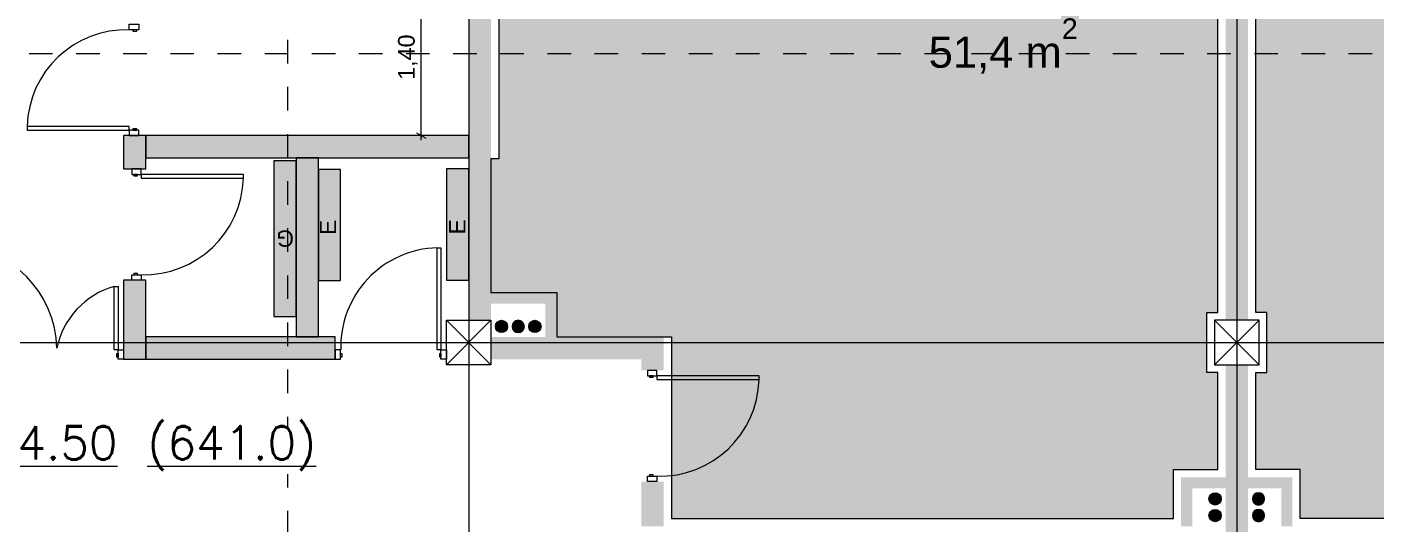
# Model space of a CAD drawing. Header units: metres. Extents: x 476297 to 476657, y 4620828 to 4621206.
# Drawn here: x 476400.69 to 476412.82, y 4620872.33 to 4620876.79 of the extents above; entities that cross this region are included whole.
import ezdxf

# ---------------------------------------------------------------- set-up
doc = ezdxf.new("R2010")
doc.units = ezdxf.units.M
doc.header["$MEASUREMENT"] = 0
doc.set_wipeout_variables(frame=1)
doc.linetypes.add('Dashed', pattern=[0.423333, 0.211667, -0.211667])
doc.linetypes.add('Wipeout_Contour', pattern=[1, 0, -1])
for name, color, linetype in [('0_Pen_No__8', 7, 'Continuous'), ('2D Drafting - General_Pen_No__1', 7, 'Continuous'), ('2D Drafting - General_Pen_No__1_Pen_No__7', 7, 'Continuous'), ('2D Drafting - General_Pen_No__250_Pen_No__7', 7, 'Continuous'), ('a-iataki_Pen_No__1', 7, 'Continuous'), ('Doors_Pen_No__7', 7, 'Continuous'), ('Doors_Pen_No__7_Pen_No__7', 7, 'Continuous'), ('G-Anno-Nplt', 7, 'Continuous'), ('New.', 7, 'Continuous'), ('Newshenobebi', 7, 'Continuous'), ('shaxtebi da milebi_Pen_No__1_Pen_No__1', 7, 'Continuous'), ('shaxtebi da milebi_Pen_No__5_Pen_No__5', 7, 'Continuous'), ('zoma', 7, 'Continuous'), ('zoma_Pen_No__5', 7, 'Continuous')]:
    doc.layers.add(name, color=color, linetype=linetype)
doc.styles.add('GENERATED_STYLE_1', font='arial.ttf')
doc.styles.add('GENERATED_STYLE_2', font='arial.ttf')
doc.dimstyles.new('GENERATED_STYLE__7', dxfattribs={"dimtxt": 0.15, "dimasz": 0.064421, "dimexe": 0.18, "dimexo": 0.003, "dimgap": 0.09, "dimtad": 1, "dimzin": 0, "dimdsep": 46, "dimtxsty": 'GENERATED_STYLE_2', "dimblk": 'ARROWHEAD_2', "dimblk1": 'ARROWHEAD_2', "dimblk2": 'ARROWHEAD_2', "dimcen": 0.09, "dimclrd": 142, "dimclre": 142, "dimclrt": 142, "dimadec": 0, "dimazin": 0, "dimtfac": 1, "dimtdec": 4, "dimtmove": 0, "dimatfit": 3, "dimfxl": 1, "dimtolj": 1, "dimtzin": 0, "dimarcsym": 0})

# ---------------------------------------------------------------- blocks, each defined once
blk = doc.blocks.new('*D831', base_point=(476844.527, 4621385.791))
at = {"layer": 'zoma', "color": 142, "linetype": 'Continuous', "lineweight": 0, "transparency": 16777216}
for p, q in [((476404.298, 4620877.219), (476404.171, 4620877.219)), ((476404.277, 4620877.194), (476404.192, 4620877.243)), ((476404.235, 4620877.219), (476404.235, 4620877.26)), ((476404.235, 4620875.819), (476404.235, 4620877.219)), ((476404.192, 4620875.843), (476404.277, 4620875.794)), ((476404.298, 4620875.819), (476404.171, 4620875.819)), ((476404.235, 4620875.777), (476404.235, 4620875.819))]:
    blk.add_line(p, q, dxfattribs=at)
at = {"layer": 'zoma', "color": 142, "lineweight": 0, "transparency": 16777216, "insert": (476404.205, 4620876.319), "char_height": 0.15, "attachment_point": 7, "rotation": 90, "style": 'GENERATED_STYLE_2'}
blk.add_mtext('\\A1;{\\pql;\\fArial CYR|b0|i0|c204|p34;1,40}', dxfattribs=at)
blk = doc.blocks.new('ARROWHEAD_2')
at = {"color": 0, "linetype": 'Continuous', "lineweight": 0}
for p, q in [((0, 0), (-1, 0)), ((-0.38, -0.66), (0.38, 0.66))]:
    blk.add_line(p, q, dxfattribs=at)

msp = doc.modelspace()

# ---------------------------------------------------------------- hatches: boundary and pattern name
at = {"layer": '0_Pen_No__8', "linetype": 'Continuous', "lineweight": 0}
for points in [[(476403.112, 4620875.593), (476402.912, 4620875.593), (476402.912, 4620874.193), (476403.112, 4620874.193)], [(476403.512, 4620875.515), (476403.312, 4620875.515), (476403.312, 4620874.515), (476403.512, 4620874.515)], [(476404.662, 4620875.519), (476404.462, 4620875.519), (476404.462, 4620874.519), (476404.662, 4620874.519)]]:
    msp.add_hatch(color=251, dxfattribs=at).paths.add_polyline_path(points)
at = {"layer": '2D Drafting - General_Pen_No__250_Pen_No__7', "linetype": 'Continuous', "lineweight": 0}
for points in [[(476404.662, 4620880.659), (476404.662, 4620874.159), (476404.862, 4620874.159), (476404.862, 4620880.659)], [(476411.662, 4620880.659), (476411.662, 4620874.159), (476411.462, 4620874.159), (476411.462, 4620880.659)], [(476401.562, 4620875.819), (476401.562, 4620875.519), (476401.762, 4620875.519), (476401.762, 4620875.819)], [(476403.112, 4620875.619), (476403.112, 4620874.009), (476403.312, 4620874.009), (476403.312, 4620875.619)], [(476401.762, 4620874.519), (476401.562, 4620874.519), (476401.562, 4620873.809), (476401.762, 4620873.809)], [(476405.352, 4620874.009), (476405.453, 4620874.009), (476405.453, 4620874.409), (476404.862, 4620874.409), (476404.862, 4620874.309), (476405.352, 4620874.309)], [(476406.413, 4620873.809), (476406.413, 4620874.009), (476404.862, 4620874.009), (476404.862, 4620873.809)], [(476406.413, 4620873.809), (476406.413, 4620873.709), (476406.213, 4620873.709), (476406.213, 4620873.809)], [(476411.662, 4620873.759), (476411.662, 4620870.659), (476411.462, 4620870.659), (476411.462, 4620873.759)], [(476406.413, 4620872.709), (476406.413, 4620872.309), (476406.213, 4620872.309), (476406.213, 4620872.709)], [(476411.462, 4620872.649), (476411.462, 4620872.749), (476411.062, 4620872.749), (476411.062, 4620872.309), (476411.162, 4620872.309), (476411.162, 4620872.649)], [(476411.662, 4620872.649), (476411.662, 4620872.749), (476412.062, 4620872.749), (476412.062, 4620872.309), (476411.962, 4620872.309), (476411.962, 4620872.649)]]:
    msp.add_hatch(color=7, dxfattribs=at).paths.add_polyline_path(points)
at = {"layer": 'G-Anno-Nplt', "linetype": 'Continuous', "lineweight": 0}
for color, points in [(167, [(476404.862, 4620874.409), (476405.453, 4620874.409), (476405.453, 4620874.009), (476406.483, 4620874.009), (476406.483, 4620872.379), (476410.992, 4620872.379), (476410.992, 4620872.819), (476411.392, 4620872.819), (476411.392, 4620873.689), (476411.292, 4620873.689), (476411.292, 4620874.229), (476411.392, 4620874.229), (476411.392, 4620880.589), (476411.292, 4620880.589), (476411.292, 4620880.789), (476404.932, 4620880.789), (476404.932, 4620875.609), (476404.862, 4620875.609)]), (167, [(476411.732, 4620872.819), (476411.732, 4620873.689), (476411.832, 4620873.689), (476411.832, 4620874.229), (476411.732, 4620874.229), (476411.732, 4620880.589), (476411.832, 4620880.589), (476411.832, 4620880.789), (476418.192, 4620880.789), (476418.192, 4620875.609), (476418.262, 4620875.609), (476418.262, 4620874.409), (476417.672, 4620874.409), (476417.672, 4620874.009), (476416.642, 4620874.009), (476416.642, 4620872.379), (476412.132, 4620872.379), (476412.132, 4620872.819)]), (7, [(476401.762, 4620875.619), (476404.662, 4620875.619), (476404.662, 4620875.819), (476401.762, 4620875.819)]), (7, [(476401.762, 4620873.809), (476403.462, 4620873.809), (476403.462, 4620874.009), (476401.762, 4620874.009)])]:
    msp.add_hatch(color=color, dxfattribs=at).paths.add_polyline_path(points)
at = {"layer": 'shaxtebi da milebi_Pen_No__1_Pen_No__1', "linetype": 'Continuous', "lineweight": 0}
for points in [[(476405.012, 4620874.104, 1), (476404.902, 4620874.104, 1)], [(476411.367, 4620872.459, 1), (476411.367, 4620872.349, 1)], [(476411.757, 4620872.459, -1), (476411.757, 4620872.349, -1)]]:
    msp.add_hatch(color=1, dxfattribs=at).paths.add_polyline_path(points)
at = {"layer": 'shaxtebi da milebi_Pen_No__5_Pen_No__5', "linetype": 'Continuous', "lineweight": 0}
for color, points in [(5, [(476405.107, 4620874.159, 1), (476405.107, 4620874.049, 1)]), (251, [(476405.312, 4620874.104, -1), (476405.202, 4620874.104, -1)]), (251, [(476411.367, 4620872.609, -1), (476411.367, 4620872.499, -1)]), (251, [(476411.757, 4620872.609, 1), (476411.757, 4620872.499, 1)])]:
    msp.add_hatch(color=color, dxfattribs=at).paths.add_polyline_path(points)

# ---------------------------------------------------------------- linework, layer by layer
at = {"layer": '0_Pen_No__8', "color": 7, "linetype": 'Continuous', "lineweight": 0, "flags": 128}
for points in [[(476403.112, 4620875.593), (476402.912, 4620875.593), (476402.912, 4620874.193), (476403.112, 4620874.193)], [(476403.512, 4620875.515), (476403.312, 4620875.515), (476403.312, 4620874.515), (476403.512, 4620874.515)], [(476404.662, 4620875.519), (476404.462, 4620875.519), (476404.462, 4620874.519), (476404.662, 4620874.519)]]:
    msp.add_lwpolyline(points, close=True, dxfattribs=at)
at = {"layer": '2D Drafting - General_Pen_No__1', "color": 7, "linetype": 'Continuous', "lineweight": 0}
for p, q in [((476404.462, 4620873.759), (476404.862, 4620874.159)), ((476404.862, 4620873.759), (476404.462, 4620874.159)), ((476411.362, 4620873.759), (476411.762, 4620874.159)), ((476411.762, 4620873.759), (476411.362, 4620874.159))]:
    msp.add_line(p, q, dxfattribs=at)
at = {"layer": '2D Drafting - General_Pen_No__1', "color": 7, "linetype": 'Continuous', "lineweight": 0, "flags": 128}
for points in [[(476404.862, 4620873.759), (476404.462, 4620873.759), (476404.462, 4620874.159), (476404.862, 4620874.159)], [(476411.362, 4620873.759), (476411.762, 4620873.759), (476411.762, 4620874.159), (476411.362, 4620874.159)]]:
    msp.add_lwpolyline(points, close=True, dxfattribs=at)
at = {"layer": '2D Drafting - General_Pen_No__1_Pen_No__7', "color": 7, "linetype": 'Continuous', "lineweight": 0}
for centre, start, end in [((476401.588, 4620875.876), 88.3962, 178.3962), ((476401.746, 4620875.461), 268.3962, 358.3962), ((476404.405, 4620873.918), 91.6038, 181.6038), ((476406.378, 4620873.651), 268.3962, 358.3962)]:
    msp.add_arc(centre, 0.893, start, end, dxfattribs=at)
at = {"layer": '2D Drafting - General_Pen_No__250_Pen_No__7', "color": 7, "linetype": 'Continuous', "lineweight": 0, "flags": 128}
for points in [[(476401.562, 4620875.819), (476401.562, 4620875.519), (476401.762, 4620875.519), (476401.762, 4620875.819)], [(476403.112, 4620875.619), (476403.112, 4620874.009), (476403.312, 4620874.009), (476403.312, 4620875.619)], [(476401.762, 4620874.519), (476401.562, 4620874.519), (476401.562, 4620873.809), (476401.762, 4620873.809)]]:
    msp.add_lwpolyline(points, close=True, dxfattribs=at)
at = {"layer": 'Doors_Pen_No__7', "color": 7, "linetype": 'Continuous', "lineweight": 0, "flags": 128}
for points in [[(476401.512, 4620873.893), (476401.479, 4620873.893), (476401.479, 4620874.463), (476401.512, 4620874.463)], [(476401.512, 4620873.827), (476401.501, 4620873.827), (476401.501, 4620873.86), (476401.512, 4620873.86)], [(476401.562, 4620873.809), (476401.512, 4620873.809), (476401.512, 4620873.893), (476401.562, 4620873.893)]]:
    msp.add_lwpolyline(points, close=True, dxfattribs=at)
at = {"layer": 'Doors_Pen_No__7', "color": 7, "linetype": 'Continuous', "lineweight": 0}
msp.add_arc((476401.675, 4620873.764), 0.726, 105.6923, 168.6096, dxfattribs=at)
at = {"layer": 'Doors_Pen_No__7_Pen_No__7', "color": 7, "linetype": 'Continuous', "lineweight": 0, "flags": 128}
for points in [[(476401.698, 4620876.819), (476401.698, 4620876.769), (476401.613, 4620876.769), (476401.613, 4620876.819)], [(476401.68, 4620876.758), (476401.68, 4620876.769), (476401.646, 4620876.769), (476401.646, 4620876.758)], [(476401.613, 4620875.868), (476401.613, 4620875.901), (476400.695, 4620875.901), (476400.695, 4620875.868)], [(476401.698, 4620875.819), (476401.698, 4620875.868), (476401.613, 4620875.868), (476401.613, 4620875.819)], [(476401.68, 4620875.868), (476401.68, 4620875.879), (476401.646, 4620875.879), (476401.646, 4620875.868)], [(476401.637, 4620875.519), (476401.637, 4620875.469), (476401.721, 4620875.469), (476401.721, 4620875.519)], [(476401.655, 4620875.469), (476401.655, 4620875.458), (476401.688, 4620875.458), (476401.688, 4620875.469)], [(476401.721, 4620875.469), (476401.721, 4620875.436), (476402.639, 4620875.436), (476402.639, 4620875.469)], [(476404.413, 4620873.893), (476404.38, 4620873.893), (476404.38, 4620874.811), (476404.413, 4620874.811)], [(476401.637, 4620874.519), (476401.637, 4620874.568), (476401.721, 4620874.568), (476401.721, 4620874.519)], [(476401.655, 4620874.579), (476401.655, 4620874.568), (476401.688, 4620874.568), (476401.688, 4620874.579)], [(476403.462, 4620873.809), (476403.512, 4620873.809), (476403.512, 4620873.893), (476403.462, 4620873.893)], [(476403.523, 4620873.827), (476403.512, 4620873.827), (476403.512, 4620873.86), (476403.523, 4620873.86)], [(476404.413, 4620873.827), (476404.402, 4620873.827), (476404.402, 4620873.86), (476404.413, 4620873.86)], [(476404.462, 4620873.809), (476404.413, 4620873.809), (476404.413, 4620873.893), (476404.462, 4620873.893)], [(476406.268, 4620873.709), (476406.268, 4620873.659), (476406.353, 4620873.659), (476406.353, 4620873.709)], [(476406.286, 4620873.659), (476406.286, 4620873.648), (476406.32, 4620873.648), (476406.32, 4620873.659)], [(476406.353, 4620873.659), (476406.353, 4620873.626), (476407.271, 4620873.626), (476407.271, 4620873.659)], [(476406.268, 4620872.709), (476406.268, 4620872.758), (476406.353, 4620872.758), (476406.353, 4620872.709)], [(476406.286, 4620872.769), (476406.286, 4620872.758), (476406.32, 4620872.758), (476406.32, 4620872.769)]]:
    msp.add_lwpolyline(points, close=True, dxfattribs=at)
at = {"layer": 'G-Anno-Nplt', "color": 7, "linetype": 'Continuous', "lineweight": 0, "flags": 128}
for points in [[(476404.862, 4620874.409), (476405.453, 4620874.409), (476405.453, 4620874.009), (476406.483, 4620874.009), (476406.483, 4620872.379), (476410.992, 4620872.379), (476410.992, 4620872.819), (476411.392, 4620872.819), (476411.392, 4620873.689), (476411.292, 4620873.689), (476411.292, 4620874.229), (476411.392, 4620874.229), (476411.392, 4620880.589), (476411.292, 4620880.589), (476411.292, 4620880.789), (476404.932, 4620880.789), (476404.932, 4620875.609), (476404.862, 4620875.609)], [(476411.732, 4620872.819), (476411.732, 4620873.689), (476411.832, 4620873.689), (476411.832, 4620874.229), (476411.732, 4620874.229), (476411.732, 4620880.589), (476411.832, 4620880.589), (476411.832, 4620880.789), (476418.192, 4620880.789), (476418.192, 4620875.609), (476418.262, 4620875.609), (476418.262, 4620874.409), (476417.672, 4620874.409), (476417.672, 4620874.009), (476416.642, 4620874.009), (476416.642, 4620872.379), (476412.132, 4620872.379), (476412.132, 4620872.819)], [(476401.762, 4620875.619), (476404.662, 4620875.619), (476404.662, 4620875.819), (476401.762, 4620875.819)], [(476401.762, 4620873.809), (476403.462, 4620873.809), (476403.462, 4620874.009), (476401.762, 4620874.009)]]:
    msp.add_lwpolyline(points, close=True, dxfattribs=at)
at = {"layer": 'G-Anno-Nplt', "color": 7, "linetype": 'Continuous', "lineweight": 0}
msp.add_arc((476400.017, 4620873.885), 0.947, 1.3734, 88.2704, dxfattribs=at)
at = {"layer": 'Newshenobebi', "color": 1, "linetype": 'Dashed', "lineweight": 0}
for points in [[(476403.038, 4620860.804), (476403.038, 4620885.632)], [(476436.908, 4620876.554), (476385.835, 4620876.554)]]:
    msp.add_lwpolyline(points, dxfattribs=at)
at = {"layer": 'shaxtebi da milebi_Pen_No__1_Pen_No__1', "color": 1, "linetype": 'Continuous', "lineweight": 0, "flags": 128}
for points in [[(476405.012, 4620874.104, -1), (476404.902, 4620874.104, -1)], [(476411.367, 4620872.459, -1), (476411.367, 4620872.349, -1)], [(476411.757, 4620872.459, 1), (476411.757, 4620872.349, 1)]]:
    msp.add_lwpolyline(points, format="xyb", close=True, dxfattribs=at)
at = {"layer": 'shaxtebi da milebi_Pen_No__5_Pen_No__5', "color": 5, "linetype": 'Continuous', "lineweight": 0, "flags": 128}
msp.add_lwpolyline([(476405.107, 4620874.159, 1), (476405.107, 4620874.049, 1)], format="xyb", close=True, dxfattribs=at)
at = {"layer": 'shaxtebi da milebi_Pen_No__5_Pen_No__5', "color": 251, "linetype": 'Continuous', "lineweight": 0, "flags": 128}
for points in [[(476405.312, 4620874.104, -1), (476405.202, 4620874.104, -1)], [(476411.367, 4620872.609, -1), (476411.367, 4620872.499, -1)], [(476411.757, 4620872.609, 1), (476411.757, 4620872.499, 1)]]:
    msp.add_lwpolyline(points, format="xyb", close=True, dxfattribs=at)
at = {"layer": 'zoma_Pen_No__5', "color": 5, "linetype": 'Continuous', "lineweight": 0}
for p, q in [((476404.662, 4620884.568), (476404.662, 4620859.857)), ((476411.562, 4620884.568), (476411.562, 4620859.857)), ((476386.782, 4620873.959), (476436.668, 4620873.959)), ((476386.782, 4620873.959), (476436.668, 4620873.959))]:
    msp.add_line(p, q, dxfattribs=at)

# ---------------------------------------------------------------- texts
at = {"layer": 'a-iataki_Pen_No__1', "color": 1, "linetype": 'Continuous', "lineweight": 0, "char_height": 0.14624, "attachment_point": 1, "style": 'GENERATED_STYLE_2'}
for s, insert, rotation in [('\\A1;{\\pql;\\fArial CYR|b0|i0|c204|p34;E}', (476403.325, 4620874.926), 89.9989), ('\\A1;{\\pql;\\fArial CYR|b0|i0|c204|p34;E}', (476404.486, 4620874.93), 89.9989), ('\\A1;{\\pql;\\fArial CYR|b0|i0|c204|p34;G}', (476403.093, 4620874.82), 179.9989)]:
    msp.add_mtext(s, dxfattribs=dict(at, insert=insert, rotation=rotation))
at = {"layer": 'G-Anno-Nplt', "color": 142, "lineweight": 0, "insert": (476408.794, 4620876.376), "char_height": 0.28, "attachment_point": 7, "style": 'GENERATED_STYLE_1'}
msp.add_mtext('{\\fArial|b0|i0|c0|p34;51,4 m{\\H0.66x;\\S2^  ;}}', dxfattribs=at)

# ---------------------------------------------------------------- dimensions: what is measured, and where the dimension line sits
at = {"layer": 'zoma', "color": 142, "linetype": 'Continuous', "lineweight": 0}
dim = msp.add_linear_dim(base=(476404.235, 4620877.219), p1=(476403.596, 4620875.819), p2=(476403.757, 4620877.219), angle=90, dimstyle='GENERATED_STYLE__7', dxfattribs=at)
dim.commit()
dim.dimension.update_dxf_attribs({"geometry": '*D831', "text_midpoint": (476404.13, 4620876.514), "dimtype": 160, "text_rotation": 90})

# ---------------------------------------------------------------- next in the draw order: wipeouts: each hides what was drawn before it
at = {"color": 1, "linetype": 'Wipeout_Contour', "lineweight": 0, "ltscale": 18581464.24426273}
msp.add_wipeout([(476400.363, 4620873.201), (476403.204, 4620873.201), (476403.204, 4620872.777), (476400.363, 4620872.777)], dxfattribs=at).dxf.layer = 'New.'

# ---------------------------------------------------------------- next in the draw order: texts
at = {"layer": 'New.', "color": 1, "linetype": 'Continuous', "lineweight": 0, "insert": (476401.783, 4620873.208), "char_height": 0.3, "attachment_point": 2}
msp.add_mtext('\\A1;{\\pqc;\\Ftxt.shx;\\L\\L+4\\Ftxt.shx;.\\Ftxt.shx;5\\Ftxt.shx;0 (641.0)}', dxfattribs=at)

doc.saveas('drawing.dxf')
